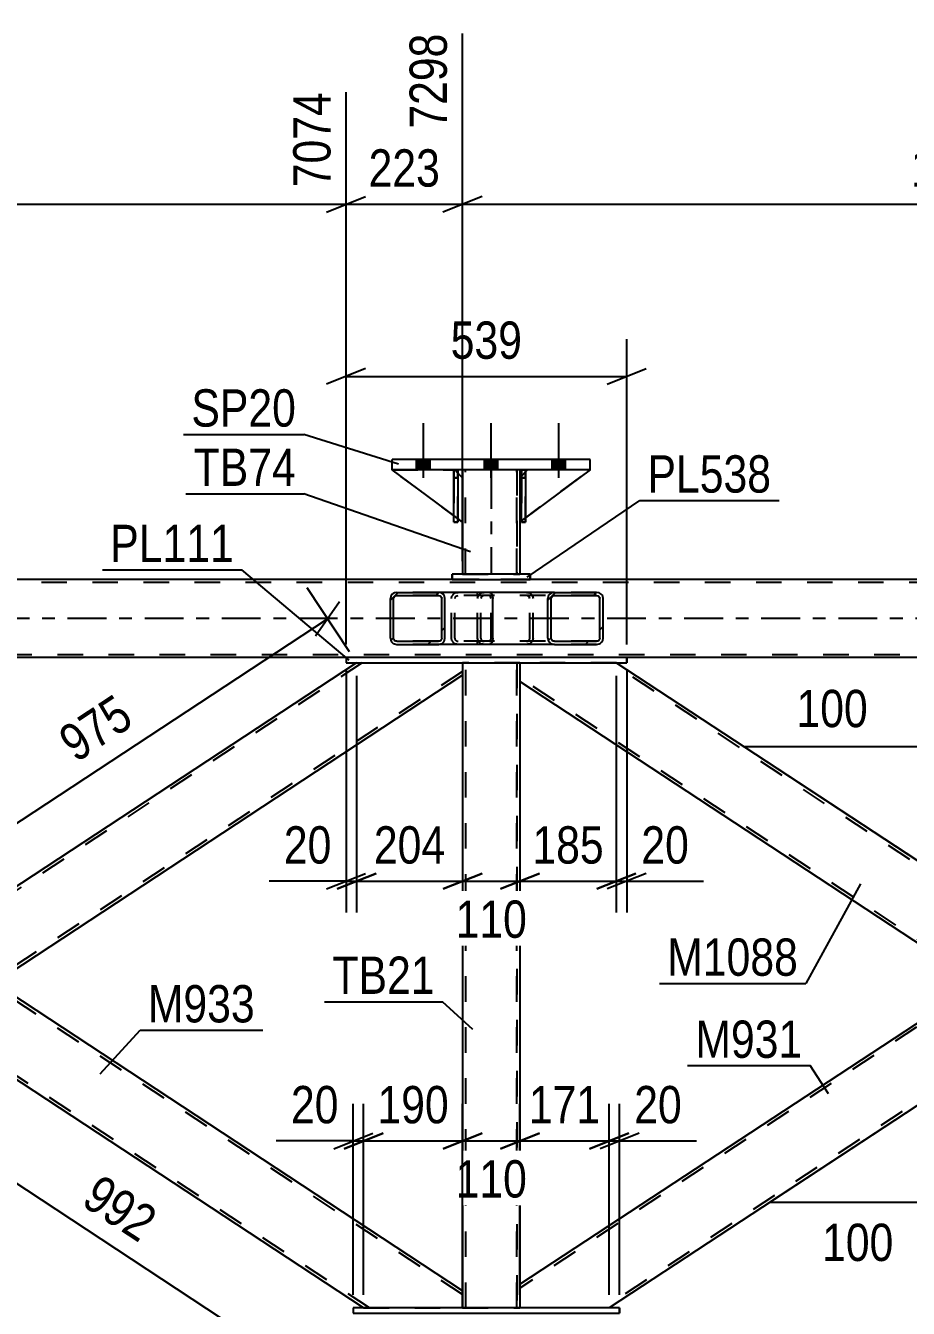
# Model space of a CAD drawing. Header units: millimetres. Extents: x -853 to 336, y -866 to -25.
# Drawn here: x -527.5 to -459.7, y -544.1 to -445.6 of the extents above; entities that cross this region are included whole.
import ezdxf

# ---------------------------------------------------------------- set-up
doc = ezdxf.new("R2010")
doc.units = ezdxf.units.MM
doc.linetypes.add('DXK_LINE_DOT2', pattern=[3.9198, 1.9599, -1.9599])
doc.linetypes.add('DXK_LINE_DOT3', pattern=[5.9187, 2.979, -0.9799, 0.9799, -0.9799])
doc.styles.add('Arial Narrow', font='ARIALN.TTF', dxfattribs={"height": 0.2})

# ---------------------------------------------------------------- blocks, each defined once
blk = doc.blocks.new('Part-570393679-6103 - 5909')
at = {"linetype": 'Continuous'}
h = blk.add_hatch(dxfattribs=at)
h.set_pattern_fill('', scale=0.7, style=0, pattern_type=0)
h.set_pattern_definition([(45, (-487.3485, -492.8504), (-1.57154, 1.57154), [])])
h.paths.add_polyline_path([(-487.387, -492.667), (-487.349, -492.85), (-487.238, -493.006), (-487.072, -493.11), (-486.877, -493.147), (-483.642, -493.147), (-483.446, -493.11), (-483.28, -493.006), (-483.17, -492.85), (-483.131, -492.667), (-483.131, -489.627), (-483.17, -489.443), (-483.28, -489.287), (-483.446, -489.183), (-483.642, -489.147), (-486.877, -489.147), (-487.072, -489.183), (-487.238, -489.287), (-487.349, -489.443), (-487.387, -489.627)])
h.paths.add_polyline_path([(-487.113, -489.535), (-487.057, -489.457), (-486.974, -489.405), (-486.877, -489.387), (-483.642, -489.387), (-483.544, -489.405), (-483.461, -489.457), (-483.406, -489.535), (-483.386, -489.627), (-483.386, -492.667), (-483.406, -492.759), (-483.461, -492.836), (-483.544, -492.888), (-483.642, -492.907), (-486.877, -492.907), (-486.974, -492.888), (-487.057, -492.836), (-487.113, -492.759), (-487.132, -492.667), (-487.132, -489.627)])
at = {"color": 7, "linetype": 'DXK_LINE_DOT2'}
for p, q in [((-492.773, -489.627), (-492.734, -489.443)), ((-492.498, -489.535), (-492.518, -489.627)), ((-492.443, -489.457), (-492.498, -489.535)), ((-492.458, -489.183), (-492.262, -489.147)), ((-492.36, -489.405), (-492.443, -489.457)), ((-492.262, -489.387), (-492.36, -489.405)), ((-491.875, -489.147), (-492.262, -489.147)), ((-483.642, -489.387), (-492.262, -489.387)), ((-489.027, -489.147), (-488.832, -489.183)), ((-488.929, -489.405), (-489.027, -489.387)), ((-488.847, -489.457), (-488.929, -489.405)), ((-488.791, -489.535), (-488.847, -489.457)), ((-488.772, -489.627), (-488.791, -489.535)), ((-488.555, -489.443), (-488.516, -489.627)), ((-483.642, -489.147), (-486.877, -489.147)), ((-492.773, -492.667), (-492.773, -489.627)), ((-492.518, -492.667), (-492.518, -489.627)), ((-488.772, -492.667), (-488.772, -489.627)), ((-488.516, -492.667), (-488.516, -489.627)), ((-492.734, -492.85), (-492.773, -492.667)), ((-492.518, -492.667), (-492.498, -492.759)), ((-492.498, -492.759), (-492.443, -492.836)), ((-492.262, -493.147), (-492.458, -493.11)), ((-492.443, -492.836), (-492.36, -492.888)), ((-492.36, -492.888), (-492.262, -492.907)), ((-483.642, -492.907), (-492.262, -492.907)), ((-491.875, -493.147), (-492.262, -493.147)), ((-489.027, -492.907), (-488.929, -492.888)), ((-488.832, -493.11), (-489.027, -493.147)), ((-488.929, -492.888), (-488.847, -492.836)), ((-488.847, -492.836), (-488.791, -492.759)), ((-488.791, -492.759), (-488.772, -492.667)), ((-488.516, -492.667), (-488.555, -492.85)), ((-483.642, -493.147), (-486.877, -493.147))]:
    blk.add_line(p, q, dxfattribs=at)
at = {"color": 2, "linetype": 'Continuous'}
for p, q in [((-486.877, -489.147), (-491.875, -489.147)), ((-487.349, -489.443), (-487.387, -489.627)), ((-487.132, -489.627), (-487.113, -489.535)), ((-487.113, -489.535), (-487.057, -489.457)), ((-486.877, -489.147), (-487.072, -489.183)), ((-487.057, -489.457), (-486.974, -489.405)), ((-486.974, -489.405), (-486.877, -489.387)), ((-486.877, -489.147), (-483.642, -489.147)), ((-486.877, -489.387), (-483.642, -489.387)), ((-483.446, -489.183), (-483.642, -489.147)), ((-483.642, -489.387), (-483.544, -489.405)), ((-483.544, -489.405), (-483.461, -489.457)), ((-483.461, -489.457), (-483.406, -489.535)), ((-483.406, -489.535), (-483.386, -489.627)), ((-483.131, -489.627), (-483.17, -489.443)), ((-487.387, -492.667), (-487.387, -489.627)), ((-487.132, -492.667), (-487.132, -489.627)), ((-483.386, -492.667), (-483.386, -489.627)), ((-483.131, -492.667), (-483.131, -489.627)), ((-486.877, -493.147), (-491.875, -493.147)), ((-487.387, -492.667), (-487.349, -492.85)), ((-487.113, -492.759), (-487.132, -492.667)), ((-487.057, -492.836), (-487.113, -492.759)), ((-487.072, -493.11), (-486.877, -493.147)), ((-486.974, -492.888), (-487.057, -492.836)), ((-486.877, -492.907), (-486.974, -492.888)), ((-486.877, -492.907), (-483.642, -492.907)), ((-486.877, -493.147), (-483.642, -493.147)), ((-483.544, -492.888), (-483.642, -492.907)), ((-483.642, -493.147), (-483.446, -493.11)), ((-483.461, -492.836), (-483.544, -492.888)), ((-483.406, -492.759), (-483.461, -492.836)), ((-483.386, -492.667), (-483.406, -492.759)), ((-483.17, -492.85), (-483.131, -492.667))]:
    blk.add_line(p, q, dxfattribs=at)
at = {"color": 7, "linetype": 'DXK_LINE_DOT2'}
for centre, start, end in [((-492.282, -489.647), 110.75832, 155.68005), ((-489.008, -489.647), 24.31995, 69.24168), ((-492.282, -492.646), 204.31995, 249.24168), ((-489.008, -492.646), 290.75832, 335.68005)]:
    blk.add_arc(centre, 0.496, start, end, dxfattribs=at)
at = {"color": 2, "linetype": 'Continuous'}
for centre, start, end in [((-486.896, -489.647), 110.75833, 155.68006), ((-483.622, -489.647), 24.31994, 69.24167), ((-486.896, -492.646), 204.31994, 249.24167), ((-483.622, -492.646), 290.75833, 335.68006)]:
    blk.add_arc(centre, 0.496, start, end, dxfattribs=at)
blk = doc.blocks.new('Part-570393679-5958 - 5909')
at = {"color": 7, "linetype": 'DXK_LINE_DOT2'}
for p, q in [((-416.502, -494.547), (-489.525, -542.58)), ((-407.768, -494.547), (-483.111, -544.106)), ((-407.331, -494.547), (-416.939, -494.547)), ((-416.939, -494.547), (-416.939, -494.547)), ((-407.331, -494.547), (-407.331, -494.547)), ((-407.331, -494.547), (-407.331, -494.547)), ((-449.533, -515.987), (-454.337, -519.146)), ((-444.729, -519.146), (-449.533, -522.306)), ((-489.525, -542.292), (-489.525, -544.106)), ((-489.525, -542.336), (-489.525, -542.292)), ((-489.525, -542.336), (-489.525, -542.365)), ((-489.525, -542.602), (-489.525, -542.58)), ((-482.674, -544.106), (-489.525, -544.106)), ((-482.674, -544.106), (-482.674, -544.106))]:
    blk.add_line(p, q, dxfattribs=at)
at = {"color": 2, "linetype": 'Continuous'}
for p, q in [((-416.939, -494.547), (-449.533, -515.987)), ((-407.331, -494.547), (-444.729, -519.146)), ((-489.525, -542.292), (-454.337, -519.146)), ((-449.533, -522.306), (-482.674, -544.106)), ((-489.525, -542.365), (-489.525, -544.106))]:
    blk.add_line(p, q, dxfattribs=at)
blk = doc.blocks.new('Part-570393679-6197 - 5909')
at = {"color": 7, "linetype": 'DXK_LINE_DOT2'}
for p, q in [((-494.61, -479.746), (-494.611, -479.746)), ((-494.611, -479.746), (-494.61, -483.746)), ((-494.611, -479.746), (-494.29, -479.746)), ((-494.61, -480.346), (-494.61, -479.746)), ((-494.29, -483.746), (-494.291, -479.746)), ((-494.29, -479.746), (-494.29, -480.346)), ((-494.61, -483.746), (-494.61, -480.346)), ((-494.61, -480.346), (-494.29, -480.346)), ((-494.29, -480.346), (-494.29, -483.746)), ((-494.61, -483.746), (-494.29, -483.746))]:
    blk.add_line(p, q, dxfattribs=at)
blk = doc.blocks.new('Part-570393679-6113 - 5909')
at = {"color": 2, "linetype": 'Continuous'}
for p, q in [((-502.873, -494.147), (-502.873, -494.547)), ((-481.328, -494.147), (-502.873, -494.147)), ((-481.328, -494.147), (-481.328, -494.547)), ((-481.328, -494.147), (-481.328, -494.147)), ((-502.873, -494.547), (-481.328, -494.547)), ((-481.328, -494.547), (-481.328, -494.547))]:
    blk.add_line(p, q, dxfattribs=at)
at = {"color": 7, "linetype": 'DXK_LINE_DOT2'}
for p, q in [((-502.873, -494.147), (-502.873, -494.547)), ((-481.328, -494.547), (-481.328, -494.147)), ((-481.328, -494.147), (-481.328, -494.147)), ((-481.328, -494.547), (-481.328, -494.547))]:
    blk.add_line(p, q, dxfattribs=at)
blk = doc.blocks.new('Part-570393679-6147 - 5909')
at = {"color": 2, "linetype": 'Continuous'}
for p, q in [((-489.525, -494.547), (-489.525, -495.928)), ((-449.533, -515.987), (-482.128, -494.547)), ((-454.337, -519.146), (-489.525, -496)), ((-449.533, -515.987), (-454.337, -519.146)), ((-449.533, -515.987), (-449.533, -515.987))]:
    blk.add_line(p, q, dxfattribs=at)
at = {"color": 7, "linetype": 'DXK_LINE_DOT2'}
for p, q in [((-489.525, -494.547), (-489.525, -496)), ((-482.128, -494.547), (-489.525, -494.547)), ((-449.752, -516.13), (-482.564, -494.547)), ((-454.119, -519.003), (-489.525, -495.713)), ((-489.525, -495.928), (-489.525, -496)), ((-449.752, -516.13), (-449.803, -516.164)), ((-449.752, -516.13), (-449.752, -516.13)), ((-449.661, -516.071), (-449.661, -516.071)), ((-449.567, -516.008), (-449.567, -516.008)), ((-449.533, -515.987), (-449.533, -515.987)), ((-449.533, -515.987), (-449.533, -515.987)), ((-449.97, -516.274), (-449.97, -516.274)), ((-449.97, -516.274), (-449.97, -516.274)), ((-454.337, -519.146), (-454.337, -519.146))]:
    blk.add_line(p, q, dxfattribs=at)
blk = doc.blocks.new('Part-570393679-6100 - 5909')
at = {"color": 7, "linetype": 'DXK_LINE_DOT2'}
for p, q in [((-89.215, -488.387), (-764.145, -488.387)), ((-89.215, -488.147), (-665.006, -488.147)), ((-488.737, -488.147), (-494.737, -488.147)), ((-764.145, -493.907), (-89.215, -493.907)), ((-481.328, -494.147), (-502.873, -494.147))]:
    blk.add_line(p, q, dxfattribs=at)
at = {"color": 2, "linetype": 'Continuous'}
for p, q in [((-494.737, -488.147), (-659.006, -488.147)), ((-239.334, -488.147), (-488.737, -488.147)), ((-502.873, -494.147), (-566.462, -494.147)), ((-417.739, -494.147), (-481.328, -494.147))]:
    blk.add_line(p, q, dxfattribs=at)
at = {"color": 7, "linetype": 'DXK_LINE_DOT3'}
blk.add_line((-89.215, -491.147), (-764.145, -491.147), dxfattribs=at)
blk = doc.blocks.new('Part-570393679-6196 - 5909')
at = {"color": 2, "linetype": 'Continuous'}
for p, q in [((-502.327, -544.106), (-502.327, -544.506)), ((-481.874, -544.106), (-502.327, -544.106)), ((-502.327, -544.506), (-481.874, -544.506)), ((-481.874, -544.106), (-481.874, -544.506)), ((-481.874, -544.106), (-481.874, -544.106)), ((-481.874, -544.506), (-481.874, -544.506))]:
    blk.add_line(p, q, dxfattribs=at)
at = {"color": 7, "linetype": 'DXK_LINE_DOT2'}
for p, q in [((-502.327, -544.106), (-502.327, -544.506)), ((-481.874, -544.506), (-481.874, -544.106)), ((-481.874, -544.106), (-481.874, -544.106)), ((-481.874, -544.506), (-481.874, -544.506))]:
    blk.add_line(p, q, dxfattribs=at)
blk = doc.blocks.new('Part-570393679-6214 - 5909')
at = {"color": 7, "linetype": 'DXK_LINE_DOT2'}
for p, q in [((-489.537, -480.346), (-488.937, -479.746)), ((-484.137, -479.746), (-488.937, -479.746)), ((-489.537, -480.346), (-489.537, -483.746)), ((-489.091, -479.9), (-489.411, -480.22)), ((-489.537, -483.746), (-489.091, -483.416))]:
    blk.add_line(p, q, dxfattribs=at)
at = {"color": 2, "linetype": 'Continuous'}
for p, q in [((-488.937, -479.746), (-489.091, -479.9)), ((-484.137, -479.746), (-489.091, -483.416)), ((-489.411, -480.22), (-489.537, -480.346)), ((-489.537, -480.346), (-489.537, -483.746)), ((-489.537, -480.346), (-489.537, -480.346)), ((-489.411, -483.653), (-489.537, -483.746))]:
    blk.add_line(p, q, dxfattribs=at)
blk = doc.blocks.new('Part-570393679-6217 - 5909')
at = {"color": 2, "linetype": 'Continuous'}
for p, q in [((-494.291, -479.746), (-494.611, -479.746)), ((-494.611, -483.746), (-494.611, -479.746)), ((-494.291, -479.746), (-494.291, -479.746)), ((-494.291, -479.746), (-494.291, -483.746)), ((-494.291, -483.746), (-494.611, -483.746))]:
    blk.add_line(p, q, dxfattribs=at)
at = {"color": 7, "linetype": 'DXK_LINE_DOT2'}
for p, q in [((-494.611, -479.746), (-494.611, -480.346)), ((-494.291, -480.346), (-494.291, -479.746)), ((-494.291, -480.346), (-494.611, -480.346)), ((-494.611, -480.346), (-494.611, -483.746)), ((-494.291, -483.746), (-494.291, -480.346))]:
    blk.add_line(p, q, dxfattribs=at)
blk = doc.blocks.new('Part-570393679-6218 - 5909')
at = {"color": 2, "linetype": 'Continuous'}
for p, q in [((-489.091, -479.746), (-489.411, -479.746)), ((-489.411, -483.746), (-489.411, -479.746)), ((-489.091, -479.746), (-489.091, -479.746)), ((-489.091, -479.746), (-489.091, -483.746)), ((-489.091, -483.746), (-489.411, -483.746))]:
    blk.add_line(p, q, dxfattribs=at)
at = {"color": 7, "linetype": 'DXK_LINE_DOT2'}
for p, q in [((-489.411, -479.746), (-489.411, -480.346)), ((-489.091, -480.346), (-489.091, -479.746)), ((-489.091, -480.346), (-489.411, -480.346)), ((-489.411, -480.346), (-489.411, -483.746)), ((-489.091, -483.746), (-489.091, -480.346))]:
    blk.add_line(p, q, dxfattribs=at)
blk = doc.blocks.new('Part-570393679-6219 - 5909')
at = {"color": 7, "linetype": 'DXK_LINE_DOT2'}
for p, q in [((-488.937, -479.746), (-489.537, -480.346)), ((-489.537, -483.746), (-484.137, -479.746)), ((-489.537, -480.346), (-488.937, -479.746)), ((-484.137, -479.746), (-488.937, -479.746)), ((-489.537, -480.346), (-489.537, -483.746)), ((-489.537, -480.346), (-489.537, -480.346)), ((-489.537, -480.346), (-489.537, -483.746))]:
    blk.add_line(p, q, dxfattribs=at)
blk = doc.blocks.new('Part-570393679-6224 - 5909')
at = {"color": 2, "linetype": 'Continuous'}
for p, q in [((-494.737, -488.147), (-494.737, -487.747)), ((-494.737, -487.747), (-494.737, -487.747)), ((-488.737, -487.747), (-494.737, -487.747)), ((-494.737, -488.147), (-494.737, -488.147)), ((-494.737, -488.147), (-488.737, -488.147)), ((-488.737, -487.747), (-488.737, -488.147))]:
    blk.add_line(p, q, dxfattribs=at)
at = {"color": 7, "linetype": 'DXK_LINE_DOT2'}
for p, q in [((-494.737, -487.747), (-494.737, -488.147)), ((-488.737, -487.747), (-488.737, -487.747)), ((-488.737, -488.147), (-488.737, -487.747)), ((-488.737, -488.147), (-488.737, -488.147))]:
    blk.add_line(p, q, dxfattribs=at)
blk = doc.blocks.new('Part-570393679-6226 - 5909')
at = {"color": 2, "linetype": 'Continuous'}
for p, q in [((-494.611, -483.247), (-499.337, -479.746)), ((-494.291, -479.993), (-493.937, -480.346)), ((-493.937, -480.346), (-493.937, -483.746)), ((-493.937, -483.746), (-494.291, -483.484))]:
    blk.add_line(p, q, dxfattribs=at)
at = {"color": 7, "linetype": 'DXK_LINE_DOT2'}
for p, q in [((-494.537, -479.746), (-499.337, -479.746)), ((-494.291, -479.993), (-494.537, -479.746)), ((-494.291, -483.484), (-494.611, -483.247))]:
    blk.add_line(p, q, dxfattribs=at)
blk = doc.blocks.new('Part-570393679-6240 - 5909')
at = {"color": 7, "linetype": 'DXK_LINE_DOT2'}
for p, q in [((-489.411, -480.346), (-489.411, -479.746)), ((-489.411, -479.746), (-489.411, -479.746)), ((-489.411, -479.746), (-489.411, -483.746)), ((-489.411, -479.746), (-489.091, -479.746)), ((-489.091, -479.746), (-489.091, -480.346)), ((-489.091, -483.746), (-489.091, -479.746)), ((-489.411, -483.746), (-489.411, -480.346)), ((-489.411, -480.346), (-489.091, -480.346)), ((-489.091, -480.346), (-489.091, -483.746)), ((-489.411, -483.746), (-489.091, -483.746))]:
    blk.add_line(p, q, dxfattribs=at)
blk = doc.blocks.new('Part-570393679-6257 - 5909')
at = {"color": 7, "linetype": 'DXK_LINE_DOT2'}
for p, q in [((-493.937, -483.746), (-499.337, -479.746)), ((-499.337, -479.746), (-494.537, -479.746)), ((-494.537, -479.746), (-493.937, -480.346)), ((-493.937, -480.346), (-493.937, -483.746))]:
    blk.add_line(p, q, dxfattribs=at)
blk = doc.blocks.new('Bolt-570393679-6418 - 5909')
at = {"linetype": 'Continuous'}
for points in [[(-497.457, -479.746), (-496.417, -479.746), (-496.417, -478.946), (-497.457, -478.946)], [(-497.457, -479.746), (-496.417, -479.746), (-496.417, -478.946), (-497.457, -478.946)], [(-497.457, -479.746), (-496.417, -479.746), (-496.417, -478.946), (-497.457, -478.946)], [(-492.257, -479.746), (-491.217, -479.746), (-491.217, -478.946), (-492.257, -478.946)], [(-492.257, -479.746), (-491.217, -479.746), (-491.217, -478.946), (-492.257, -478.946)], [(-487.057, -479.746), (-486.017, -479.746), (-486.017, -478.946), (-487.057, -478.946)], [(-487.057, -479.746), (-486.017, -479.746), (-486.017, -478.946), (-487.057, -478.946)], [(-487.057, -479.746), (-486.017, -479.746), (-486.017, -478.946), (-487.057, -478.946)]]:
    blk.add_hatch(color=1, dxfattribs=at).paths.add_polyline_path(points)
at = {"color": 1, "linetype": 'Continuous'}
for p, q in [((-496.937, -480.346), (-496.937, -476.146)), ((-496.937, -480.346), (-496.937, -476.146)), ((-496.937, -480.346), (-496.937, -476.146)), ((-491.737, -480.346), (-491.737, -476.146)), ((-491.737, -480.346), (-491.737, -476.146)), ((-486.537, -480.346), (-486.537, -476.146)), ((-486.537, -480.346), (-486.537, -476.146)), ((-486.537, -480.346), (-486.537, -476.146)), ((-497.457, -479.746), (-497.457, -478.946)), ((-497.457, -479.746), (-497.457, -478.946)), ((-497.457, -479.746), (-497.457, -478.946)), ((-496.417, -479.746), (-496.417, -478.946)), ((-496.417, -479.746), (-496.417, -478.946)), ((-496.417, -479.746), (-496.417, -478.946)), ((-492.257, -479.746), (-492.257, -478.946)), ((-492.257, -479.746), (-492.257, -478.946)), ((-491.217, -479.746), (-491.217, -478.946)), ((-491.217, -479.746), (-491.217, -478.946)), ((-487.057, -479.746), (-487.057, -478.946)), ((-487.057, -479.746), (-487.057, -478.946)), ((-487.057, -479.746), (-487.057, -478.946)), ((-486.017, -479.746), (-486.017, -478.946)), ((-486.017, -479.746), (-486.017, -478.946)), ((-486.017, -479.746), (-486.017, -478.946))]:
    blk.add_line(p, q, dxfattribs=at)
blk = doc.blocks.new('Part-570393679-6297 - 5909')
at = {"color": 2, "linetype": 'Continuous'}
for p, q in [((-493.937, -479.746), (-493.937, -480.346)), ((-489.537, -479.746), (-489.537, -480.346)), ((-493.937, -483.746), (-493.937, -487.747)), ((-489.537, -483.746), (-489.537, -487.747))]:
    blk.add_line(p, q, dxfattribs=at)
at = {"color": 7, "linetype": 'DXK_LINE_DOT2'}
for p, q in [((-489.537, -479.746), (-493.937, -479.746)), ((-493.937, -479.746), (-493.937, -487.747)), ((-493.697, -487.747), (-493.697, -479.746)), ((-493.697, -487.747), (-493.697, -479.746)), ((-489.777, -487.747), (-489.777, -479.746)), ((-489.777, -479.746), (-489.777, -487.747)), ((-489.537, -479.746), (-489.537, -487.747)), ((-493.937, -480.346), (-493.937, -483.746)), ((-489.537, -480.346), (-489.537, -483.746)), ((-493.937, -487.747), (-489.537, -487.747))]:
    blk.add_line(p, q, dxfattribs=at)
at = {"color": 7, "linetype": 'DXK_LINE_DOT3'}
blk.add_line((-491.737, -479.746), (-491.737, -487.747), dxfattribs=at)
blk = doc.blocks.new('Part-570393679-6309 - 5909')
at = {"color": 2, "linetype": 'Continuous'}
for p, q in [((-499.337, -479.746), (-499.337, -478.946)), ((-484.137, -478.946), (-499.337, -478.946)), ((-484.137, -479.746), (-499.337, -479.746)), ((-484.137, -479.746), (-484.137, -478.946))]:
    blk.add_line(p, q, dxfattribs=at)
at = {"color": 7, "linetype": 'DXK_LINE_DOT2'}
for p, q in [((-499.337, -479.746), (-499.337, -478.946)), ((-484.137, -479.746), (-484.137, -478.946))]:
    blk.add_line(p, q, dxfattribs=at)
blk = doc.blocks.new('Part-570393679-6470 - 5909')
at = {"color": 7, "linetype": 'DXK_LINE_DOT2'}
for p, q in [((-501.637, -494.547), (-576.979, -544.106)), ((-493.925, -495.22), (-568.245, -544.106)), ((-502.073, -494.547), (-493.925, -494.547)), ((-502.073, -494.547), (-502.073, -494.547)), ((-493.925, -494.547), (-493.925, -495.507)), ((-493.925, -495.436), (-493.925, -495.463)), ((-493.925, -495.463), (-493.925, -495.507)), ((-493.925, -495.507), (-493.925, -495.507)), ((-493.925, -495.507), (-493.925, -495.507)), ((-534.668, -515.987), (-539.472, -519.146)), ((-529.864, -519.146), (-534.668, -522.306)), ((-577.235, -543.986), (-577.416, -544.106)), ((-577.416, -544.106), (-577.416, -544.106)), ((-577.416, -544.106), (-567.808, -544.106))]:
    blk.add_line(p, q, dxfattribs=at)
at = {"color": 2, "linetype": 'Continuous'}
for p, q in [((-502.073, -494.547), (-534.668, -515.987)), ((-493.925, -495.507), (-529.864, -519.146)), ((-493.925, -494.547), (-493.925, -495.436)), ((-539.472, -519.146), (-577.235, -543.986)), ((-534.668, -522.306), (-567.808, -544.106))]:
    blk.add_line(p, q, dxfattribs=at)
blk = doc.blocks.new('Part-570393679-6475 - 5909')
at = {"color": 2, "linetype": 'Continuous'}
for p, q in [((-529.864, -519.146), (-534.668, -522.306)), ((-529.864, -519.146), (-529.864, -519.146)), ((-493.925, -542.786), (-529.864, -519.146)), ((-534.668, -522.306), (-534.668, -522.306)), ((-501.527, -544.106), (-534.668, -522.306)), ((-493.925, -542.857), (-493.925, -544.106))]:
    blk.add_line(p, q, dxfattribs=at)
at = {"color": 7, "linetype": 'DXK_LINE_DOT2'}
for p, q in [((-529.897, -519.168), (-530.3, -519.434)), ((-529.864, -519.146), (-529.864, -519.146)), ((-530.3, -519.434), (-530.3, -519.434)), ((-530.3, -519.434), (-530.3, -519.434)), ((-530.082, -519.29), (-530.082, -519.29)), ((-493.925, -543.073), (-530.082, -519.29)), ((-534.231, -522.019), (-534.231, -522.019)), ((-534.449, -522.163), (-534.433, -522.152)), ((-501.09, -544.106), (-534.449, -522.163)), ((-493.925, -544.106), (-493.925, -542.786)), ((-493.925, -542.786), (-493.925, -542.786)), ((-493.925, -542.786), (-493.925, -542.786)), ((-493.925, -542.786), (-493.925, -542.857)), ((-493.925, -543.073), (-493.925, -543.141)), ((-501.527, -544.106), (-493.925, -544.106)), ((-501.527, -544.106), (-501.527, -544.106))]:
    blk.add_line(p, q, dxfattribs=at)
blk = doc.blocks.new('Part-570393679-6520 - 5909')
at = {"linetype": 'Continuous'}
h = blk.add_hatch(dxfattribs=at)
h.set_pattern_fill('', scale=0.7, style=0, pattern_type=0)
h.set_pattern_definition([(45, (-499.4397, -492.8504), (-1.57154, 1.57154), [])])
h.paths.add_polyline_path([(-499.478, -492.667), (-499.44, -492.85), (-499.331, -493.006), (-499.167, -493.11), (-498.974, -493.147), (-495.785, -493.147), (-495.593, -493.11), (-495.429, -493.006), (-495.32, -492.85), (-495.282, -492.667), (-495.282, -489.627), (-495.32, -489.443), (-495.429, -489.287), (-495.593, -489.183), (-495.785, -489.147), (-498.974, -489.147), (-499.167, -489.183), (-499.331, -489.287), (-499.44, -489.443), (-499.478, -489.627)])
h.paths.add_polyline_path([(-499.207, -489.535), (-499.153, -489.457), (-499.071, -489.405), (-498.974, -489.387), (-495.785, -489.387), (-495.689, -489.405), (-495.607, -489.457), (-495.553, -489.535), (-495.534, -489.627), (-495.534, -492.667), (-495.553, -492.759), (-495.607, -492.836), (-495.689, -492.888), (-495.785, -492.907), (-498.974, -492.907), (-499.071, -492.888), (-499.153, -492.836), (-499.207, -492.759), (-499.226, -492.667), (-499.226, -489.627)])
at = {"color": 2, "linetype": 'Continuous'}
for p, q in [((-499.44, -489.443), (-499.478, -489.627)), ((-499.226, -489.627), (-499.207, -489.535)), ((-499.207, -489.535), (-499.153, -489.457)), ((-498.974, -489.147), (-499.167, -489.183)), ((-499.153, -489.457), (-499.071, -489.405)), ((-499.071, -489.405), (-498.974, -489.387)), ((-498.974, -489.147), (-495.785, -489.147)), ((-498.974, -489.387), (-495.785, -489.387)), ((-491.875, -489.147), (-495.785, -489.147)), ((-495.593, -489.183), (-495.785, -489.147)), ((-495.785, -489.387), (-495.689, -489.405)), ((-495.689, -489.405), (-495.607, -489.457)), ((-495.607, -489.457), (-495.553, -489.535)), ((-495.553, -489.535), (-495.534, -489.627)), ((-495.282, -489.627), (-495.32, -489.443)), ((-491.875, -489.147), (-491.772, -489.183)), ((-491.772, -489.183), (-491.685, -489.287)), ((-491.685, -489.287), (-491.627, -489.443)), ((-491.627, -489.443), (-491.606, -489.627)), ((-499.478, -492.667), (-499.478, -489.627)), ((-499.226, -492.667), (-499.226, -489.627)), ((-495.534, -492.667), (-495.534, -489.627)), ((-495.282, -492.667), (-495.282, -489.627)), ((-491.606, -492.667), (-491.606, -489.627)), ((-499.478, -492.667), (-499.44, -492.85)), ((-499.207, -492.759), (-499.226, -492.667)), ((-499.153, -492.836), (-499.207, -492.759)), ((-499.167, -493.11), (-498.974, -493.147)), ((-499.071, -492.888), (-499.153, -492.836)), ((-498.974, -492.907), (-499.071, -492.888)), ((-498.974, -492.907), (-495.785, -492.907)), ((-498.974, -493.147), (-495.785, -493.147)), ((-495.689, -492.888), (-495.785, -492.907)), ((-495.785, -493.147), (-495.593, -493.11)), ((-491.875, -493.147), (-495.785, -493.147)), ((-495.607, -492.836), (-495.689, -492.888)), ((-495.553, -492.759), (-495.607, -492.836)), ((-495.534, -492.667), (-495.553, -492.759)), ((-495.32, -492.85), (-495.282, -492.667)), ((-491.772, -493.11), (-491.875, -493.147)), ((-491.685, -493.006), (-491.772, -493.11)), ((-491.627, -492.85), (-491.685, -493.006)), ((-491.606, -492.667), (-491.627, -492.85))]:
    blk.add_line(p, q, dxfattribs=at)
at = {"color": 7, "linetype": 'DXK_LINE_DOT2'}
for p, q in [((-495.785, -489.147), (-498.974, -489.147)), ((-491.875, -489.387), (-498.974, -489.387)), ((-494.786, -489.627), (-494.748, -489.443)), ((-494.515, -489.535), (-494.534, -489.627)), ((-494.46, -489.457), (-494.515, -489.535)), ((-494.475, -489.183), (-494.282, -489.147)), ((-494.46, -489.457), (-494.438, -489.443)), ((-494.438, -489.443), (-494.379, -489.405)), ((-494.379, -489.405), (-494.282, -489.387)), ((-492.773, -489.387), (-492.773, -489.147)), ((-491.824, -489.405), (-491.875, -489.387)), ((-491.78, -489.457), (-491.824, -489.405)), ((-491.751, -489.535), (-491.78, -489.457)), ((-491.741, -489.627), (-491.751, -489.535)), ((-494.786, -492.667), (-494.786, -489.627)), ((-494.534, -492.667), (-494.534, -489.627)), ((-491.741, -492.667), (-491.741, -489.627)), ((-491.875, -492.907), (-498.974, -492.907)), ((-495.785, -493.147), (-498.974, -493.147)), ((-494.748, -492.85), (-494.786, -492.667)), ((-494.534, -492.667), (-494.515, -492.759)), ((-494.515, -492.759), (-494.46, -492.836)), ((-494.282, -493.147), (-494.475, -493.11)), ((-494.46, -492.836), (-494.379, -492.888)), ((-494.379, -492.888), (-494.282, -492.907)), ((-492.773, -493.147), (-492.773, -492.907)), ((-491.875, -492.907), (-491.824, -492.888)), ((-491.824, -492.888), (-491.78, -492.836)), ((-491.78, -492.836), (-491.751, -492.759)), ((-491.751, -492.759), (-491.741, -492.667))]:
    blk.add_line(p, q, dxfattribs=at)
at = {"color": 2, "linetype": 'Continuous'}
for centre, start, end in [((-498.99, -489.642), 111.1513, 156.10485), ((-495.77, -489.642), 23.89515, 68.8487), ((-498.99, -492.651), 203.89515, 248.8487), ((-495.77, -492.651), 291.1513, 336.10485)]:
    blk.add_arc(centre, 0.492, start, end, dxfattribs=at)
at = {"color": 7, "linetype": 'DXK_LINE_DOT2'}
for centre, start, end in [((-494.297, -489.642), 111.15131, 156.10486), ((-494.297, -492.651), 203.89514, 248.84869)]:
    blk.add_arc(centre, 0.492, start, end, dxfattribs=at)
blk = doc.blocks.new('Part-570393679-6547 - 5909')
at = {"color": 7, "linetype": 'DXK_LINE_DOT2'}
for p, q in [((-489.525, -494.547), (-493.925, -494.547)), ((-493.925, -494.547), (-493.925, -495.435)), ((-493.925, -494.547), (-493.925, -544.106)), ((-493.685, -544.106), (-493.685, -494.547)), ((-493.685, -544.106), (-493.685, -494.547)), ((-489.765, -544.106), (-489.765, -494.547)), ((-489.765, -494.547), (-489.765, -544.106)), ((-489.525, -494.547), (-489.525, -495.929)), ((-489.525, -494.547), (-489.525, -544.106)), ((-489.525, -542.364), (-489.525, -544.106)), ((-493.925, -542.858), (-493.925, -544.106)), ((-493.925, -544.106), (-489.525, -544.106))]:
    blk.add_line(p, q, dxfattribs=at)
at = {"color": 2, "linetype": 'Continuous'}
for p, q in [((-493.925, -495.435), (-493.925, -542.858)), ((-489.525, -495.929), (-489.525, -542.364))]:
    blk.add_line(p, q, dxfattribs=at)
blk = doc.blocks.new('StraightDimension-570393679-7759 - 5909')
at = {"color": 7, "linetype": 'Continuous'}
for p, q in [((-502.327, -543.106), (-502.327, -528.424)), ((-501.527, -543.106), (-501.527, -528.424)), ((-503.827, -531.874), (-500.827, -530.674)), ((-500.027, -530.674), (-503.027, -531.874)), ((-502.327, -531.274), (-508.233, -531.274)), ((-502.327, -531.274), (-508.233, -531.274)), ((-502.327, -531.274), (-501.527, -531.274))]:
    blk.add_line(p, q, dxfattribs=at)
at = {"color": 0}
blk.add_wipeout([(-502.852, -530.524), (-502.852, -526.324), (-507.708, -526.324), (-507.708, -530.524)], dxfattribs=at)
at = {"color": 3, "style": 'Arial Narrow'}
blk.add_text('20', height=2.8633, dxfattribs=at).set_placement((-507.108, -529.924))
blk = doc.blocks.new('StraightDimension-570393679-7354 - 5909')
at = {"color": 7, "linetype": 'Continuous'}
for p, q in [((-493.937, -486.747), (-493.937, -446.223)), ((-417.739, -493.347), (-417.739, -450.723)), ((-492.437, -458.735), (-495.437, -459.935)), ((-419.239, -459.935), (-416.239, -458.735)), ((-493.937, -459.335), (-417.739, -459.335))]:
    blk.add_line(p, q, dxfattribs=at)
at = {"color": 0}
blk.add_wipeout([(-451.582, -458.585), (-451.582, -454.385), (-460.094, -454.385), (-460.094, -458.585)], dxfattribs=at)
at = {"color": 3, "style": 'Arial Narrow'}
blk.add_text('1905', height=2.8633, dxfattribs=at).set_placement((-459.494, -457.985))
at = {"color": 0, "linetype": 'Continuous'}
blk.add_wipeout([(-418.339, -450.123), (-422.539, -450.123), (-422.539, -458.635), (-418.339, -458.635)], dxfattribs=at)
at = {"color": 3, "linetype": 'Continuous', "style": 'Arial Narrow'}
blk.add_text('9203', height=2.8633, rotation=90.00021, dxfattribs=at).set_placement((-418.939, -458.035))
blk = doc.blocks.new('StraightDimension-570393679-7484 - 5909')
at = {"color": 7, "linetype": 'Continuous'}
for p, q in [((-502.873, -493.147), (-502.873, -469.707)), ((-481.328, -493.147), (-481.328, -469.707)), ((-501.373, -471.957), (-504.373, -473.157)), ((-502.873, -472.557), (-481.328, -472.557)), ((-482.828, -473.157), (-479.828, -471.957))]:
    blk.add_line(p, q, dxfattribs=at)
at = {"color": 0}
blk.add_wipeout([(-488.758, -471.807), (-488.758, -467.607), (-495.443, -467.607), (-495.443, -471.807)], dxfattribs=at)
at = {"color": 3, "style": 'Arial Narrow'}
blk.add_text('539', height=2.8633, dxfattribs=at).set_placement((-494.843, -471.207))
blk = doc.blocks.new('StraightDimension-570393679-6832 - 5909')
at = {"color": 7, "linetype": 'Continuous'}
for p, q in [((-502.073, -495.547), (-502.073, -513.727)), ((-493.925, -495.547), (-493.925, -513.727)), ((-503.573, -511.927), (-500.573, -510.727)), ((-492.425, -510.727), (-495.425, -511.927)), ((-502.073, -511.327), (-493.925, -511.327))]:
    blk.add_line(p, q, dxfattribs=at)
at = {"color": 0}
blk.add_wipeout([(-494.657, -510.577), (-494.657, -506.377), (-501.341, -506.377), (-501.341, -510.577)], dxfattribs=at)
at = {"color": 3, "style": 'Arial Narrow'}
blk.add_text('204', height=2.8633, dxfattribs=at).set_placement((-500.741, -509.977))
blk = doc.blocks.new('StraightDimension-570393679-6814 - 5909')
at = {"color": 7, "linetype": 'Continuous'}
for p, q in [((-489.525, -495.547), (-489.525, -513.727)), ((-482.128, -495.547), (-482.128, -513.727)), ((-491.025, -511.927), (-488.025, -510.727)), ((-480.628, -510.727), (-483.628, -511.927)), ((-489.525, -511.327), (-482.128, -511.327))]:
    blk.add_line(p, q, dxfattribs=at)
at = {"color": 0}
blk.add_wipeout([(-482.484, -510.577), (-482.484, -506.377), (-489.169, -506.377), (-489.169, -510.577)], dxfattribs=at)
at = {"color": 3, "style": 'Arial Narrow'}
blk.add_text('185', height=2.8633, dxfattribs=at).set_placement((-488.569, -509.977))
blk = doc.blocks.new('StraightDimension-570393679-7906 - 5909')
at = {"color": 7, "linetype": 'Continuous'}
for p, q in [((-502.623, -493.711), (-505.861, -488.788)), ((-505.219, -492.494), (-503.372, -489.843)), ((-536.889, -512.609), (-504.295, -491.169)), ((-535.217, -515.151), (-538.456, -510.228)), ((-535.966, -511.283), (-537.813, -513.934))]:
    blk.add_line(p, q, dxfattribs=at)
at = {"color": 0}
blk.add_wipeout([(-518.212, -499.426), (-520.52, -495.917), (-526.105, -499.59), (-523.797, -503.099)], dxfattribs=at)
at = {"color": 3, "style": 'Arial Narrow'}
blk.add_text('975', height=2.8633, rotation=33.33468, dxfattribs=at).set_placement((-523.625, -502.268))
blk = doc.blocks.new('StraightDimension-570393679-7896 - 5909')
at = {"color": 7, "linetype": 'Continuous'}
for p, q in [((-535.217, -523.142), (-539.647, -529.876)), ((-536.745, -528.194), (-539.911, -527.548)), ((-538.328, -527.871), (-505.187, -549.67)), ((-502.077, -544.941), (-506.506, -551.675)), ((-506.77, -549.347), (-503.604, -549.993))]:
    blk.add_line(p, q, dxfattribs=at)
at = {"color": 0}
blk.add_wipeout([(-518.553, -539.981), (-516.245, -536.472), (-521.83, -532.798), (-524.138, -536.307)], dxfattribs=at)
at = {"color": 3, "style": 'Arial Narrow'}
blk.add_text('992', height=2.8633, rotation=-33.33468, dxfattribs=at).set_placement((-523.307, -536.136))
blk = doc.blocks.new('StraightDimension-570393679-6822 - 5909')
at = {"color": 7, "linetype": 'Continuous'}
for p, q in [((-493.925, -495.547), (-493.925, -514.177)), ((-489.525, -495.547), (-489.525, -514.177)), ((-495.425, -511.927), (-492.425, -510.727)), ((-488.025, -510.727), (-491.025, -511.927)), ((-493.925, -511.327), (-489.525, -511.327))]:
    blk.add_line(p, q, dxfattribs=at)
at = {"color": 0}
blk.add_wipeout([(-488.383, -516.277), (-488.383, -512.077), (-495.067, -512.077), (-495.067, -516.277)], dxfattribs=at)
at = {"color": 3, "style": 'Arial Narrow'}
blk.add_text('110', height=2.8633, dxfattribs=at).set_placement((-494.467, -515.677))
blk = doc.blocks.new('StraightDimension-570393679-6840 - 5909')
at = {"color": 7, "linetype": 'Continuous'}
for p, q in [((-502.873, -495.147), (-502.873, -513.727)), ((-502.073, -495.547), (-502.073, -513.727)), ((-504.373, -511.927), (-501.373, -510.727)), ((-500.573, -510.727), (-503.573, -511.927)), ((-502.873, -511.327), (-508.78, -511.327)), ((-502.873, -511.327), (-508.78, -511.327)), ((-502.873, -511.327), (-502.073, -511.327))]:
    blk.add_line(p, q, dxfattribs=at)
at = {"color": 0}
blk.add_wipeout([(-503.398, -510.577), (-503.398, -506.377), (-508.255, -506.377), (-508.255, -510.577)], dxfattribs=at)
at = {"color": 3, "style": 'Arial Narrow'}
blk.add_text('20', height=2.8633, dxfattribs=at).set_placement((-507.655, -509.977))
blk = doc.blocks.new('StraightDimension-570393679-6848 - 5909')
at = {"color": 7, "linetype": 'Continuous'}
for p, q in [((-481.328, -495.147), (-481.328, -513.727)), ((-482.128, -495.547), (-482.128, -513.727)), ((-483.628, -511.927), (-480.628, -510.727)), ((-479.828, -510.727), (-482.828, -511.927)), ((-482.128, -511.327), (-481.328, -511.327)), ((-481.328, -511.327), (-475.421, -511.327)), ((-481.328, -511.327), (-475.421, -511.327))]:
    blk.add_line(p, q, dxfattribs=at)
at = {"color": 0}
blk.add_wipeout([(-475.946, -510.577), (-475.946, -506.377), (-480.803, -506.377), (-480.803, -510.577)], dxfattribs=at)
at = {"color": 3, "style": 'Arial Narrow'}
blk.add_text('20', height=2.8633, dxfattribs=at).set_placement((-480.203, -509.977))
blk = doc.blocks.new('StraightDimension-570393679-7364 - 5909')
at = {"color": 7, "linetype": 'Continuous'}
for p, q in [((-493.937, -486.747), (-493.937, -446.223)), ((-502.873, -493.147), (-502.873, -450.723)), ((-504.373, -459.935), (-501.373, -458.735)), ((-492.437, -458.735), (-495.437, -459.935)), ((-502.873, -459.335), (-493.937, -459.335))]:
    blk.add_line(p, q, dxfattribs=at)
at = {"color": 0}
blk.add_wipeout([(-495.063, -458.585), (-495.063, -454.385), (-501.747, -454.385), (-501.747, -458.585)], dxfattribs=at)
at = {"color": 3, "style": 'Arial Narrow'}
blk.add_text('223', height=2.8633, dxfattribs=at).set_placement((-501.147, -457.985))
at = {"color": 0, "linetype": 'Continuous'}
blk.add_wipeout([(-494.537, -445.623), (-498.737, -445.623), (-498.737, -454.135), (-494.537, -454.135)], dxfattribs=at)
at = {"color": 3, "linetype": 'Continuous', "style": 'Arial Narrow'}
blk.add_text('7298', height=2.8633, rotation=90.00021, dxfattribs=at).set_placement((-495.137, -453.535))
blk = doc.blocks.new('StraightDimension-570393679-7374 - 5909')
at = {"color": 7, "linetype": 'Continuous'}
for p, q in [((-588.008, -493.147), (-588.008, -450.723)), ((-502.873, -493.147), (-502.873, -450.723)), ((-586.508, -458.735), (-589.508, -459.935)), ((-504.373, -459.935), (-501.373, -458.735)), ((-588.008, -459.335), (-502.873, -459.335))]:
    blk.add_line(p, q, dxfattribs=at)
at = {"color": 0}
blk.add_wipeout([(-541.184, -458.585), (-541.184, -454.385), (-549.697, -454.385), (-549.697, -458.585)], dxfattribs=at)
at = {"color": 3, "style": 'Arial Narrow'}
blk.add_text('2128', height=2.8633, dxfattribs=at).set_placement((-549.097, -457.985))
at = {"color": 0, "linetype": 'Continuous'}
blk.add_wipeout([(-503.473, -450.123), (-507.673, -450.123), (-507.673, -458.635), (-503.473, -458.635)], dxfattribs=at)
at = {"color": 3, "linetype": 'Continuous', "style": 'Arial Narrow'}
blk.add_text('7074', height=2.8633, rotation=90.00021, dxfattribs=at).set_placement((-504.073, -458.035))
blk = doc.blocks.new('StraightDimension-570393679-7733 - 5909')
at = {"color": 7, "linetype": 'Continuous'}
for p, q in [((-489.525, -543.106), (-489.525, -528.424)), ((-482.674, -543.106), (-482.674, -528.424)), ((-491.025, -531.874), (-488.025, -530.674)), ((-481.174, -530.674), (-484.174, -531.874)), ((-489.525, -531.274), (-482.674, -531.274))]:
    blk.add_line(p, q, dxfattribs=at)
at = {"color": 0}
blk.add_wipeout([(-482.757, -530.524), (-482.757, -526.324), (-489.442, -526.324), (-489.442, -530.524)], dxfattribs=at)
at = {"color": 3, "style": 'Arial Narrow'}
blk.add_text('171', height=2.8633, dxfattribs=at).set_placement((-488.842, -529.924))
blk = doc.blocks.new('StraightDimension-570393679-7741 - 5909')
at = {"color": 7, "linetype": 'Continuous'}
for p, q in [((-493.925, -543.106), (-493.925, -528.874)), ((-489.525, -543.106), (-489.525, -528.874)), ((-495.425, -531.874), (-492.425, -530.674)), ((-488.025, -530.674), (-491.025, -531.874)), ((-493.925, -531.274), (-489.525, -531.274))]:
    blk.add_line(p, q, dxfattribs=at)
at = {"color": 0}
blk.add_wipeout([(-488.383, -536.224), (-488.383, -532.024), (-495.067, -532.024), (-495.067, -536.224)], dxfattribs=at)
at = {"color": 3, "style": 'Arial Narrow'}
blk.add_text('110', height=2.8633, dxfattribs=at).set_placement((-494.467, -535.624))
blk = doc.blocks.new('StraightDimension-570393679-7751 - 5909')
at = {"color": 7, "linetype": 'Continuous'}
for p, q in [((-501.527, -543.106), (-501.527, -528.424)), ((-493.925, -543.106), (-493.925, -528.424)), ((-503.027, -531.874), (-500.027, -530.674)), ((-492.425, -530.674), (-495.425, -531.874)), ((-501.527, -531.274), (-493.925, -531.274))]:
    blk.add_line(p, q, dxfattribs=at)
at = {"color": 0}
blk.add_wipeout([(-494.384, -530.524), (-494.384, -526.324), (-501.068, -526.324), (-501.068, -530.524)], dxfattribs=at)
at = {"color": 3, "style": 'Arial Narrow'}
blk.add_text('190', height=2.8633, dxfattribs=at).set_placement((-500.468, -529.924))
blk = doc.blocks.new('StraightDimension-570393679-7767 - 5909')
at = {"color": 7, "linetype": 'Continuous'}
for p, q in [((-482.674, -543.106), (-482.674, -528.424)), ((-481.874, -543.106), (-481.874, -528.424)), ((-484.174, -531.874), (-481.174, -530.674)), ((-480.374, -530.674), (-483.374, -531.874)), ((-482.674, -531.274), (-481.874, -531.274)), ((-481.874, -531.274), (-475.968, -531.274)), ((-481.874, -531.274), (-475.968, -531.274))]:
    blk.add_line(p, q, dxfattribs=at)
at = {"color": 0}
blk.add_wipeout([(-476.493, -530.524), (-476.493, -526.324), (-481.349, -526.324), (-481.349, -530.524)], dxfattribs=at)
at = {"color": 3, "style": 'Arial Narrow'}
blk.add_text('20', height=2.8633, dxfattribs=at).set_placement((-480.749, -529.924))
blk = doc.blocks.new('AngleDimension-570393679-26020 - 5909')
at = {"color": 7, "linetype": 'Continuous'}
for p, q in [((-456.817, -527.097), (-470.351, -536)), ((-456.817, -527.097), (-456.817, -536)), ((-469.105, -535.18), (-470.351, -536)), ((-456.817, -536), (-470.351, -536))]:
    blk.add_line(p, q, dxfattribs=at)
at = {"color": 0}
for points in [[(-451.717, -529.12), (-455.917, -529.12), (-455.917, -533.977), (-451.717, -533.977)], [(-460.242, -541.1), (-460.242, -536.9), (-466.926, -536.9), (-466.926, -541.1)]]:
    blk.add_wipeout(points, dxfattribs=at)
at = {"color": 3, "style": 'Arial Narrow'}
blk.add_text('66', height=2.8633, rotation=90.00021, dxfattribs=at).set_placement((-452.317, -533.377))
blk.add_text('100', height=2.8633, dxfattribs=at).set_placement((-466.326, -540.5))
blk = doc.blocks.new('AngleDimension-570393679-26022 - 5909')
at = {"color": 7, "linetype": 'Continuous'}
for p, q in [((-469.539, -502.827), (-472.317, -501)), ((-458.782, -501), (-472.317, -501)), ((-458.782, -509.903), (-472.317, -501)), ((-458.782, -509.903), (-458.782, -501))]:
    blk.add_line(p, q, dxfattribs=at)
at = {"color": 0}
for points in [[(-462.207, -500.1), (-462.207, -495.9), (-468.892, -495.9), (-468.892, -500.1)], [(-453.682, -503.023), (-457.882, -503.023), (-457.882, -507.88), (-453.682, -507.88)]]:
    blk.add_wipeout(points, dxfattribs=at)
at = {"color": 3, "style": 'Arial Narrow'}
blk.add_text('100', height=2.8633, dxfattribs=at).set_placement((-468.292, -499.5))
blk.add_text('66', height=2.8633, rotation=90.00021, dxfattribs=at).set_placement((-454.282, -507.28))
blk = doc.blocks.new('Mark-570393679-5954 - 5909')
at = {"color": 30, "linetype": 'Continuous'}
for p in [(-476.655, -525.496), (-465.84, -527.667)]:
    blk.add_line(p, (-467.231, -525.496), dxfattribs=at)
at = {"color": 0}
blk.add_wipeout([(-467.831, -524.896), (-467.831, -521.896), (-476.055, -521.896), (-476.055, -524.896)], dxfattribs=at)
blk.add_wipeout([(-467.831, -524.896), (-467.831, -521.896), (-476.055, -521.896), (-476.055, -524.896)], dxfattribs=at)
at = {"color": 3, "style": 'Arial Narrow'}
blk.add_text('M931', height=2.8633, dxfattribs=at).set_placement((-476.055, -524.896))
blk = doc.blocks.new('Mark-570393679-6293 - 5909')
at = {"color": 30, "linetype": 'Continuous'}
for p in [(-515.181, -481.569), (-493.335, -486.038)]:
    blk.add_line(p, (-506.127, -481.569), dxfattribs=at)
at = {"color": 0}
blk.add_wipeout([(-506.727, -480.969), (-506.727, -477.969), (-514.581, -477.969), (-514.581, -480.969)], dxfattribs=at)
blk.add_wipeout([(-506.727, -480.969), (-506.727, -477.969), (-514.581, -477.969), (-514.581, -480.969)], dxfattribs=at)
at = {"color": 3, "style": 'Arial Narrow'}
blk.add_text('TB74', height=2.8633, dxfattribs=at).set_placement((-514.581, -480.969))
blk = doc.blocks.new('Mark-570393679-6143 - 5909')
at = {"color": 30, "linetype": 'Continuous'}
for p in [(-463.365, -511.525), (-478.814, -519.193)]:
    blk.add_line(p, (-467.562, -519.193), dxfattribs=at)
at = {"color": 0}
blk.add_wipeout([(-468.162, -518.593), (-468.162, -515.593), (-478.214, -515.593), (-478.214, -518.593)], dxfattribs=at)
blk.add_wipeout([(-468.162, -518.593), (-468.162, -515.593), (-478.214, -515.593), (-478.214, -518.593)], dxfattribs=at)
at = {"color": 3, "style": 'Arial Narrow'}
blk.add_text('M1088', height=2.8633, dxfattribs=at).set_placement((-478.214, -518.593))
blk = doc.blocks.new('Mark-570393679-6109 - 5909')
at = {"color": 30, "linetype": 'Continuous'}
for p in [(-521.583, -487.421), (-502.646, -494.358)]:
    blk.add_line(p, (-510.879, -487.421), dxfattribs=at)
at = {"color": 0}
blk.add_wipeout([(-511.479, -486.821), (-511.479, -483.821), (-520.983, -483.821), (-520.983, -486.821)], dxfattribs=at)
blk.add_wipeout([(-511.479, -486.821), (-511.479, -483.821), (-520.983, -483.821), (-520.983, -486.821)], dxfattribs=at)
at = {"color": 3, "style": 'Arial Narrow'}
blk.add_text('PL111', height=2.8633, dxfattribs=at).set_placement((-520.983, -486.821))
blk = doc.blocks.new('Mark-570393679-6220 - 5909')
at = {"color": 30, "linetype": 'Continuous'}
for p, q in [((-488.967, -487.992), (-480.33, -482.085)), ((-480.33, -482.085), (-469.626, -482.085))]:
    blk.add_line(p, q, dxfattribs=at)
at = {"color": 0}
blk.add_wipeout([(-470.226, -481.485), (-470.226, -478.485), (-479.73, -478.485), (-479.73, -481.485)], dxfattribs=at)
blk.add_wipeout([(-470.226, -481.485), (-470.226, -478.485), (-479.73, -478.485), (-479.73, -481.485)], dxfattribs=at)
at = {"color": 3, "style": 'Arial Narrow'}
blk.add_text('PL538', height=2.8633, dxfattribs=at).set_placement((-479.73, -481.485))
blk = doc.blocks.new('Mark-570393679-6305 - 5909')
at = {"color": 30, "linetype": 'Continuous'}
for p in [(-515.354, -477.017), (-498.861, -479.294)]:
    blk.add_line(p, (-506.115, -477.017), dxfattribs=at)
at = {"color": 0}
blk.add_wipeout([(-506.715, -476.417), (-506.715, -473.417), (-514.754, -473.417), (-514.754, -476.417)], dxfattribs=at)
blk.add_wipeout([(-506.715, -476.417), (-506.715, -473.417), (-514.754, -473.417), (-514.754, -476.417)], dxfattribs=at)
at = {"color": 3, "style": 'Arial Narrow'}
blk.add_text('SP20', height=2.8633, dxfattribs=at).set_placement((-514.754, -476.417))
blk = doc.blocks.new('Mark-570393679-6471 - 5909')
at = {"color": 30, "linetype": 'Continuous'}
for p, q in [((-521.76, -526.123), (-518.699, -522.774)), ((-518.699, -522.774), (-509.276, -522.774))]:
    blk.add_line(p, q, dxfattribs=at)
at = {"color": 0}
blk.add_wipeout([(-509.876, -522.174), (-509.876, -519.174), (-518.099, -519.174), (-518.099, -522.174)], dxfattribs=at)
blk.add_wipeout([(-509.876, -522.174), (-509.876, -519.174), (-518.099, -519.174), (-518.099, -522.174)], dxfattribs=at)
at = {"color": 3, "style": 'Arial Narrow'}
blk.add_text('M933', height=2.8633, dxfattribs=at).set_placement((-518.099, -522.174))
blk = doc.blocks.new('Mark-570393679-6543 - 5909')
at = {"color": 30, "linetype": 'Continuous'}
for p in [(-504.521, -520.584), (-493.149, -522.716)]:
    blk.add_line(p, (-495.467, -520.584), dxfattribs=at)
at = {"color": 0}
blk.add_wipeout([(-496.067, -519.984), (-496.067, -516.984), (-503.921, -516.984), (-503.921, -519.984)], dxfattribs=at)
blk.add_wipeout([(-496.067, -519.984), (-496.067, -516.984), (-503.921, -516.984), (-503.921, -519.984)], dxfattribs=at)
at = {"color": 3, "style": 'Arial Narrow'}
blk.add_text('TB21', height=2.8633, dxfattribs=at).set_placement((-503.921, -519.984))

msp = doc.modelspace()

# ---------------------------------------------------------------- block references
for name in ['Bolt-570393679-6418 - 5909', 'Part-570393679-6309 - 5909', 'Part-570393679-6226 - 5909', 'Part-570393679-6257 - 5909', 'Part-570393679-6197 - 5909', 'Part-570393679-6217 - 5909', 'Part-570393679-6297 - 5909', 'Part-570393679-6214 - 5909', 'Part-570393679-6219 - 5909', 'Part-570393679-6218 - 5909', 'Part-570393679-6240 - 5909', 'Part-570393679-6100 - 5909', 'Part-570393679-6224 - 5909', 'Part-570393679-6520 - 5909', 'Part-570393679-6103 - 5909', 'Part-570393679-6113 - 5909', 'Part-570393679-6470 - 5909', 'Part-570393679-6547 - 5909', 'Part-570393679-5958 - 5909', 'Part-570393679-6147 - 5909', 'Part-570393679-6475 - 5909', 'Part-570393679-6196 - 5909']:
    msp.add_blockref(name, (0, 0))

# ---------------------------------------------------------------- next in the draw order: block references
for name in ['StraightDimension-570393679-7354 - 5909', 'StraightDimension-570393679-6832 - 5909', 'StraightDimension-570393679-6814 - 5909', 'AngleDimension-570393679-26022 - 5909', 'StraightDimension-570393679-7759 - 5909', 'StraightDimension-570393679-7733 - 5909', 'AngleDimension-570393679-26020 - 5909']:
    msp.add_blockref(name, (0, 0))

# ---------------------------------------------------------------- next in the draw order: block references
for name in ['StraightDimension-570393679-7484 - 5909', 'StraightDimension-570393679-6848 - 5909', 'StraightDimension-570393679-6822 - 5909', 'StraightDimension-570393679-7896 - 5909', 'StraightDimension-570393679-7767 - 5909', 'StraightDimension-570393679-7741 - 5909']:
    msp.add_blockref(name, (0, 0))

# ---------------------------------------------------------------- next in the draw order: block references
for name in ['Mark-570393679-6220 - 5909', 'StraightDimension-570393679-7906 - 5909', 'Mark-570393679-6143 - 5909', 'Mark-570393679-6543 - 5909', 'Mark-570393679-6471 - 5909', 'Mark-570393679-5954 - 5909', 'StraightDimension-570393679-7751 - 5909']:
    msp.add_blockref(name, (0, 0))

# ---------------------------------------------------------------- next in the draw order: block references
for name in ['StraightDimension-570393679-7364 - 5909', 'StraightDimension-570393679-6840 - 5909']:
    msp.add_blockref(name, (0, 0))

# ---------------------------------------------------------------- next in the draw order: block references
msp.add_blockref('StraightDimension-570393679-7374 - 5909', (0, 0))

# ---------------------------------------------------------------- next in the draw order: block references
msp.add_blockref('Mark-570393679-6293 - 5909', (0, 0))

# ---------------------------------------------------------------- next in the draw order: block references
for name in ['Mark-570393679-6305 - 5909', 'Mark-570393679-6109 - 5909']:
    msp.add_blockref(name, (0, 0))

doc.saveas('drawing.dxf')
